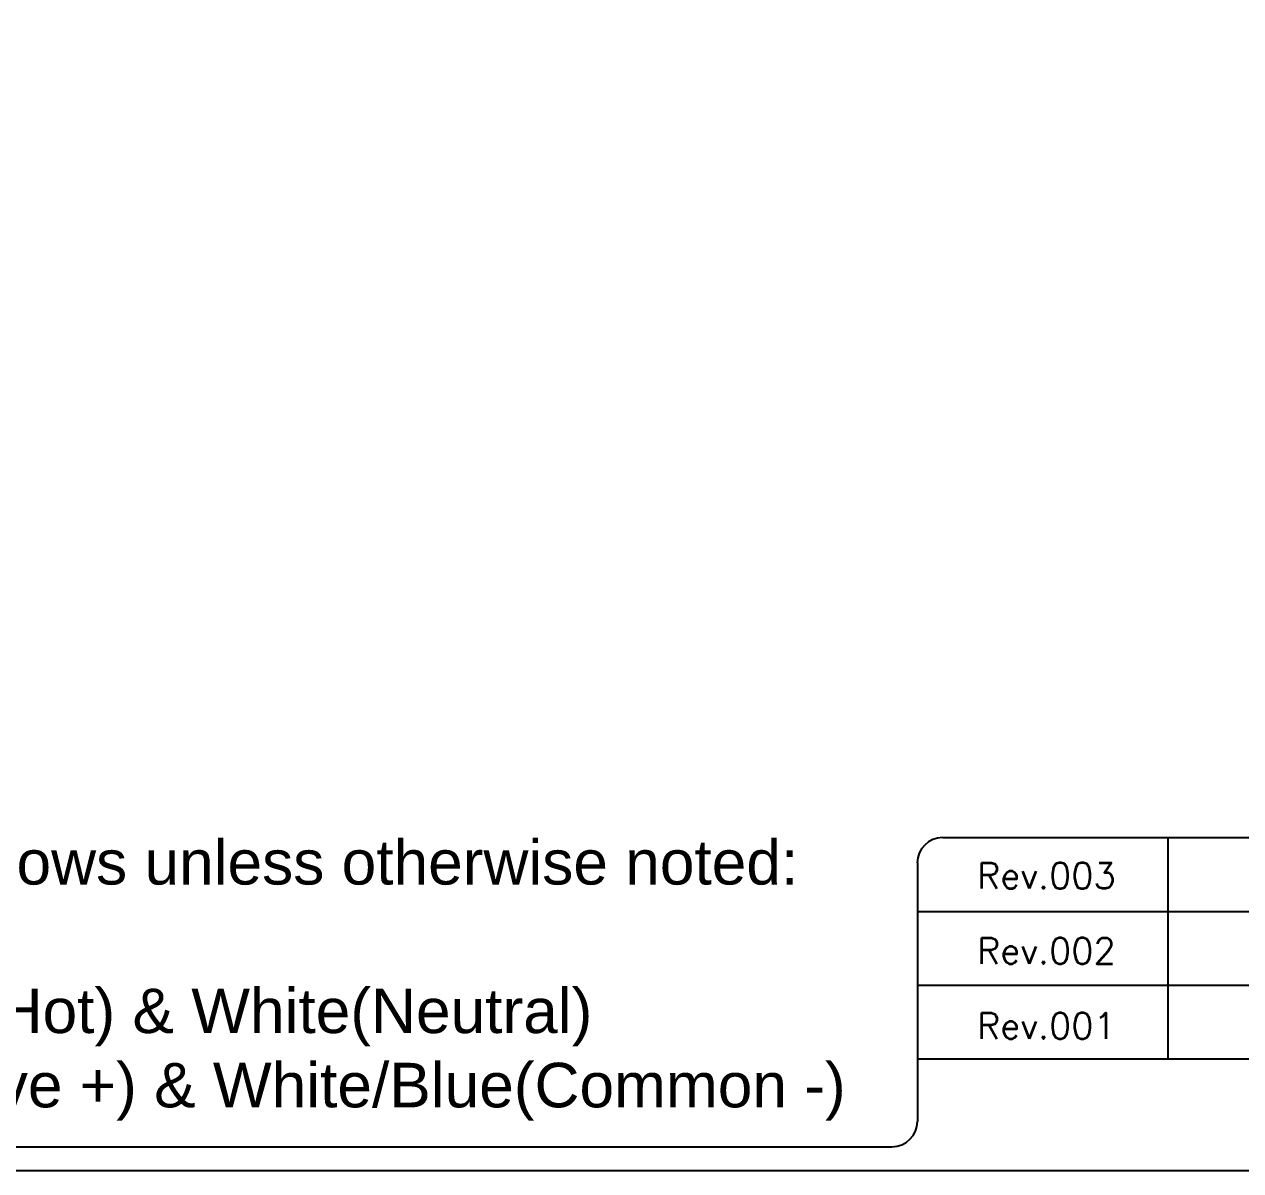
# Model space of a CAD drawing. Header units: inches. Extents: x 0 to 34.2, y 0 to 22.
# Drawn here: x 5.69 to 11.56, y -0.04 to 5.49 of the extents above; entities that cross this region are included whole.
import ezdxf
from ezdxf.enums import TextEntityAlignment as Align

# ---------------------------------------------------------------- set-up
doc = ezdxf.new("R2010")
doc.units = ezdxf.units.IN
doc.header["$MEASUREMENT"] = 0
doc.styles.add('Fields', font='simplex.shx', dxfattribs={"height": 0.185})
doc.styles.get("Standard").update_dxf_attribs({"font": 'arial.ttf'})
doc.styles.add('Title_Block', font='simplex.shx', dxfattribs={"height": 0.185})

# ---------------------------------------------------------------- blocks, each defined once
blk = doc.blocks.new('RG_Master_Ver_4_2_2')
at = {"color": 3}
for p, q in [((10.12, 1.5631), (34.15, 1.5631)), ((11.2071, 1.5631), (11.2071, 0.496)), ((9.9977, 1.4408), (9.9977, 0.1939)), ((9.9977, 1.2074), (19.5662, 1.2074)), ((9.9977, 0.8517), (19.5662, 0.8517)), ((9.9977, 0.496), (19.5662, 0.496)), ((0.2474, 0.0716), (9.8753, 0.0716))]:
    blk.add_line(p, q, dxfattribs=at)
blk.add_lwpolyline([(0, -0.044), (34.25, -0.044), (34.25, 21.956), (0, 21.956)], close=True, dxfattribs=at)
for centre, start, end in [((10.12, 1.4408), 90, 180), ((9.8753, 0.1939), 270, 360)]:
    blk.add_arc(centre, 0.1224, start, end, dxfattribs=at)
at = {"char_height": 0.125, "attachment_point": 1, "style": 'Title_Block'}
for s, insert in [('\\pxqc;Rev.003', (9.9977, 1.4422)), ('\\pxqc;Rev.002', (9.9977, 1.0797)), ('\\pxqc;Rev.001', (9.9977, 0.7172))]:
    blk.add_mtext_dynamic_manual_height_columns(s, width=1.244981, gutter_width=0.8573, heights=[0], dxfattribs=dict(at, insert=insert))
at = {"style": 'Fields'}
for tag, p in [('DESCRIPTION_3', (13.1158, 1.307)), ('DRN_3', (15.4724, 1.307)), ('CHK_3', (16.5293, 1.307)), ('APP_3', (17.5522, 1.307)), ('DATE_3', (18.8294, 1.307)), ('DRAWING_DESC', (32.2295, 1.2455)), ('CUSTOMER', (28.9966, 1.2135)), ('DESCRIPTION_2', (13.1158, 0.9513)), ('DRN_2', (15.4724, 0.9513)), ('CHK_2', (16.5293, 0.9513)), ('APP_2', (17.5522, 0.9513)), ('DATE_2', (18.8294, 0.9513)), ('SIZE', (30.7145, 0.8944)), ('DRAWING_#', (32.125, 0.8944)), ('REV', (33.5429, 0.8944)), ('DESCRIPTION_1', (13.1158, 0.5956)), ('DRN_1', (15.4724, 0.5956)), ('CHK_1', (16.5293, 0.5956)), ('APP_1', (17.5522, 0.5956)), ('DATE_1', (18.8294, 0.5956)), ('PROJECT_#', (28.9813, 0.5809)), ('DRN_BY', (30.875, 0.5245)), ('CHK_BY', (31.7615, 0.5245)), ('APP_BY', (32.75, 0.5245)), ('SCALE', (33.6518, 0.5245)), ('PROJECT_NAME', (29.021, 0.1759)), ('SHEETNUM', (32.7527, 0.1759)), ('TTL_SHTS', (33.5471, 0.1759))]:
    blk.add_attdef(tag, text='', height=0.125, dxfattribs=at).set_placement(p, align=Align.CENTER)
at = {"style": 'Fields', "flags": 9}
blk.add_attdef('WD_TB', (9.9529, 0.1939), '', height=0.0638, dxfattribs=at)

msp = doc.modelspace()

# ---------------------------------------------------------------- block references
msp.add_blockref('RG_Master_Ver_4_2_2', (0, 0))

# ---------------------------------------------------------------- texts
at = {"insert": (0.0625, 1.5517), "char_height": 0.215, "attachment_point": 1}
msp.add_mtext_dynamic_manual_height_columns('\\pxqc;{\\fArial|b1|i1|c0|p34;NOTE:} {\\fArial|b1|i0|c0|p34;ALL} Control wire will be as follows unless otherwise noted:\\P\\P120VAC - {\\fArial|b1|i0|c0|p34;16AWG} MTW Red(Hot) & White(Neutral)\\P5 to 24VDC - {\\fArial|b1|i0|c0|p34;18AWG} MTW Blue(Positive +) & White/Blue(Common -)', width=9.875, gutter_width=0.9, heights=[0], dxfattribs=at)

doc.saveas('drawing.dxf')
